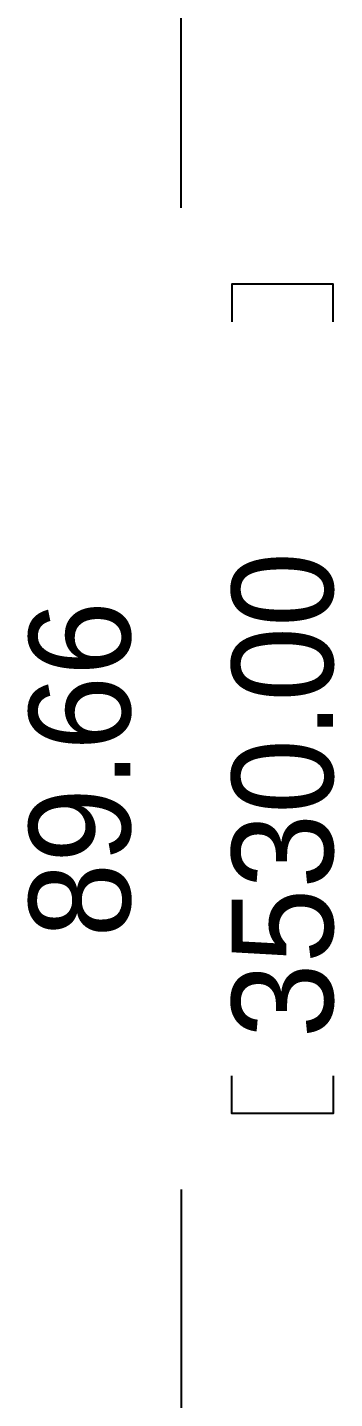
# Model space of a CAD drawing. Extents: x -31 to 174, y -12 to 124.
# Drawn here: x 164.23 to 173.85, y 22.02 to 64.97 of the extents above; entities that cross this region are included whole.
import ezdxf

# ---------------------------------------------------------------- set-up
doc = ezdxf.new("R2010")
doc.units = 0
doc.layers.add('BG_DIMENSION', color=1, linetype='CONTINUOUS')

msp = doc.modelspace()

# ---------------------------------------------------------------- linework, layer by layer
at = {"layer": 'BG_DIMENSION'}
for points in [[(169.04462, 59.31535), (169.04462, 89.65692)], [(173.80712, 55.753), (173.80712, 56.9341), (170.63212, 56.9341), (170.63212, 55.753)], [(173.80712, 32.131), (173.80712, 30.9499), (170.63212, 30.9499), (170.63212, 32.131)], [(169.04462, 28.56865), (169.04462, -0.00508)]]:
    msp.add_lwpolyline(points, dxfattribs=at)

# ---------------------------------------------------------------- texts
at = {"layer": 'BG_DIMENSION', "width": 0.992}
for s, p in [('3530.00', (173.80712, 33.3121)), ('89.66', (167.45712, 36.4617))]:
    msp.add_text(s, height=3.175, rotation=90, dxfattribs=at).set_placement(p)

doc.saveas('drawing.dxf')
